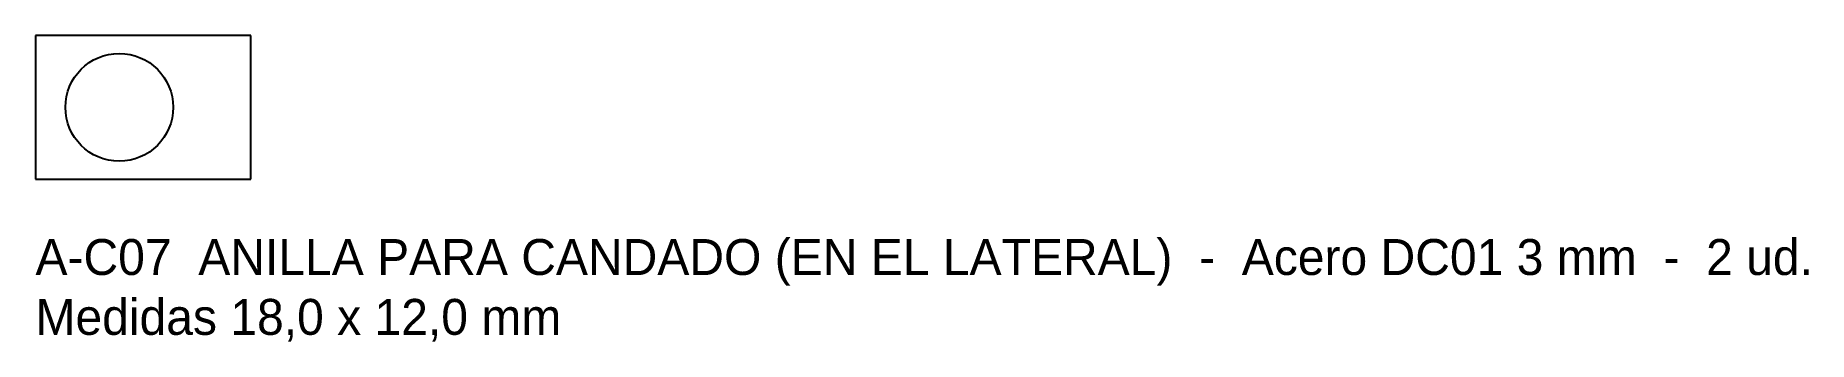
# Model space of a CAD drawing. Header units: millimetres. Extents: x 0 to 148, y -14 to 12.
import ezdxf

# ---------------------------------------------------------------- set-up
doc = ezdxf.new("R2010")
doc.units = ezdxf.units.MM
doc.layers.add('CORTE', color=7, linetype='CONTINUOUS')
doc.layers.add('TEXTO', color=3, linetype='CONTINUOUS')

msp = doc.modelspace()

# ---------------------------------------------------------------- linework, layer by layer
at = {"layer": 'CORTE'}
for p, q in [((0, 12), (0, 0)), ((18, 12), (0, 12)), ((18, 0), (18, 12)), ((0, 0), (18, 0))]:
    msp.add_line(p, q, dxfattribs=at)
msp.add_circle((7, 6), 4.5, dxfattribs=at)

# ---------------------------------------------------------------- texts
at = {"layer": 'TEXTO'}
for s, p in [('A-C07  ANILLA PARA CANDADO (EN EL LATERAL)  -  Acero DC01 3 mm  -  2 ud.', (0, -8)), ('Medidas 18,0 x 12,0 mm', (0, -13))]:
    msp.add_text(s, height=3, dxfattribs=at).set_placement(p)

doc.saveas('drawing.dxf')
